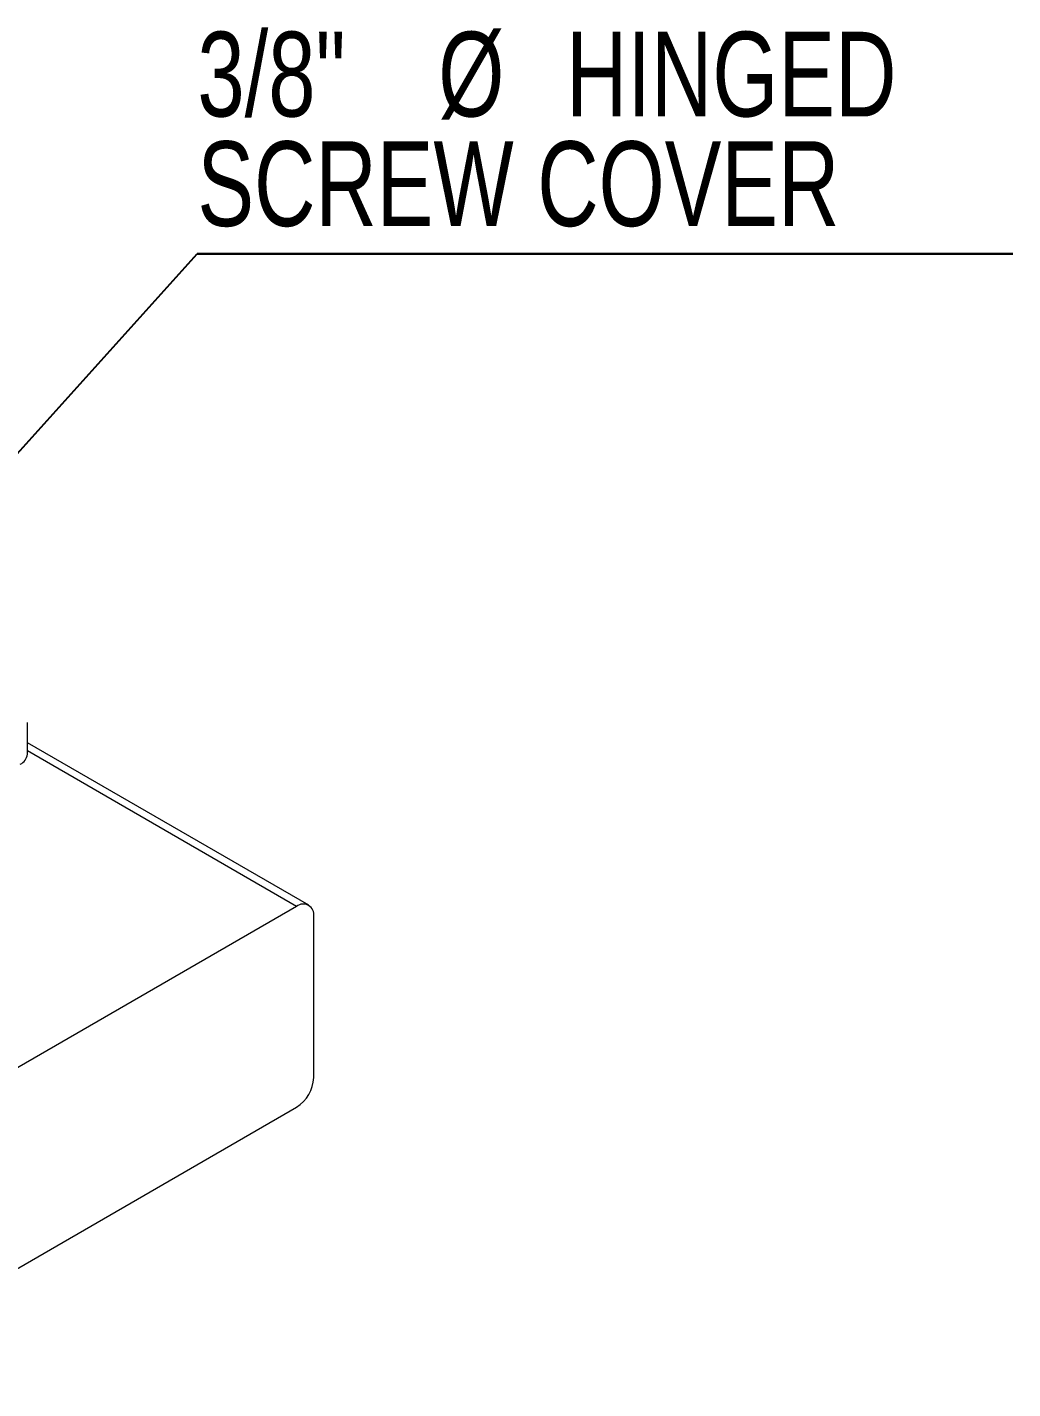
# Model space of a CAD drawing. Header units: inches. Extents: x 0.03 to 2.74, y 0.01 to 1.91.
# Drawn here: x 1.8551 to 1.9887, y 1.1071 to 1.2916 of the extents above; entities that cross this region are included whole.
import ezdxf

# ---------------------------------------------------------------- set-up
doc = ezdxf.new("R2010")
doc.units = ezdxf.units.IN
doc.header["$MEASUREMENT"] = 0
doc.layers.add('SLD-0_0', color=7, linetype='Continuous')
doc.styles.add('SLDTEXTSTYLE0', font='TXT', dxfattribs={"width": 0.75})
doc.dimstyles.new('SLDDIMSTYLE1', dxfattribs={"dimtxt": 0.18, "dimasz": 0.01083333333333333, "dimexe": 0, "dimexo": 0.0625, "dimgap": 0, "dimtad": 0, "dimtih": 1, "dimtoh": 1, "dimdec": 0, "dimrnd": 1e-09, "dimzin": 0, "dimdsep": 46, "dimtxsty": 'Standard', "dimsah": 1, "dimcen": 0.09, "dimadec": 0, "dimazin": 0, "dimtfac": 0.01083333333333333, "dimtdec": 0, "dimtofl": 0, "dimtmove": 0, "dimatfit": 3, "dimfxl": 1, "dimfrac": 2, "dimtolj": 1, "dimtzin": 0, "dimarcsym": 0})

# ---------------------------------------------------------------- blocks, each defined once
blk = doc.blocks.new('SW_NOTE_37')
at = {"layer": 'SLD-0_0', "color": 0}
for p, q in [((0, -1.092739197465705e-15), (0.110530969725041, -1.092739197465705e-15)), ((0.110530969725041, -1.092739197465705e-15), (0, -1.092739197465705e-15)), ((0, -1.092739197465705e-15), (0.110530969725041, -1.092739197465705e-15)), ((0.110530969725041, -1.092739197465705e-15), (0, -1.092739197465705e-15)), ((0, -1.092739197465705e-15), (0.110530969725041, -1.092739197465705e-15)), ((0.110530969725041, -1.092739197465705e-15), (0, -1.092739197465705e-15))]:
    blk.add_line(p, q, dxfattribs=at)
at = {"layer": 'SLD-0_0', "color": 0, "char_height": 0.01148293963254593, "attachment_point": 1, "style": 'SLDTEXTSTYLE0'}
for s, insert in [('3/8"', (1.086831132418018e-05, 0.03011142855187067)), ('%%c', (0.03265750423015575, 0.03011142855187067)), ('HINGED', (0.04997521223007071, 0.03011142855187067)), ('SCREW COVER', (1.086831132418018e-05, 0.01526334938370381))]:
    blk.add_mtext(s, dxfattribs=dict(at, insert=insert))

msp = doc.modelspace()

# ---------------------------------------------------------------- linework, layer by layer
at = {"color": 7, "linetype": 'Continuous', "lineweight": 15}
for p, q in [((1.855110082393491, 1.193075201404791), (1.855110082393491, 1.197361534110932)), ((1.893245204519973, 1.172622125680467), (1.855110082393491, 1.194637046473335)), ((1.89160494257953, 1.172459699112388), (1.825534054280514, 1.134317771731188)), ((1.893924830446654, 1.149259842674665), (1.893924830446654, 1.171120002588677)), ((1.825534054280514, 1.107099764378154), (1.89160494257953, 1.145241652648695))]:
    msp.add_line(p, q, dxfattribs=at)
at = {"color": 8, "linetype": 'Continuous', "lineweight": 15}
msp.add_line((1.89160494257953, 1.172459699112388), (1.855110082393491, 1.193527711732908), dxfattribs=at)
at = {"color": 7, "linetype": 'Continuous', "lineweight": 15}
for centre, radius, start, end in [((1.853468285931872, 1.193238882644731), 0.001649935504707142, 294.3714766392441, 354.3066286584575), ((1.892510555249418, 1.171349437665618), 0.001432764735763289, 350.7852963336151, 129.2032703327991), ((1.888888070438854, 1.149489013775419), 0.005041970921137374, 302.6054700491932, 357.3948556155121)]:
    msp.add_arc(centre, radius, start, end, dxfattribs=at)

# ---------------------------------------------------------------- block references
at = {"layer": 'SLD-0_0', "color": 7}
msp.add_blockref('SW_NOTE_37', (1.878149255407245, 1.260871802789358), dxfattribs=at)

# ---------------------------------------------------------------- leaders
msp.add_leader([(1.827355862666966, 1.204570937529627), (1.878149255407245, 1.260871802789358)], dimstyle='SLDDIMSTYLE1', override={"dimscale": 1, "dimgap": 0, "dimtad": 0, "dimclrd": 0}, dxfattribs=at)

doc.saveas('drawing.dxf')
